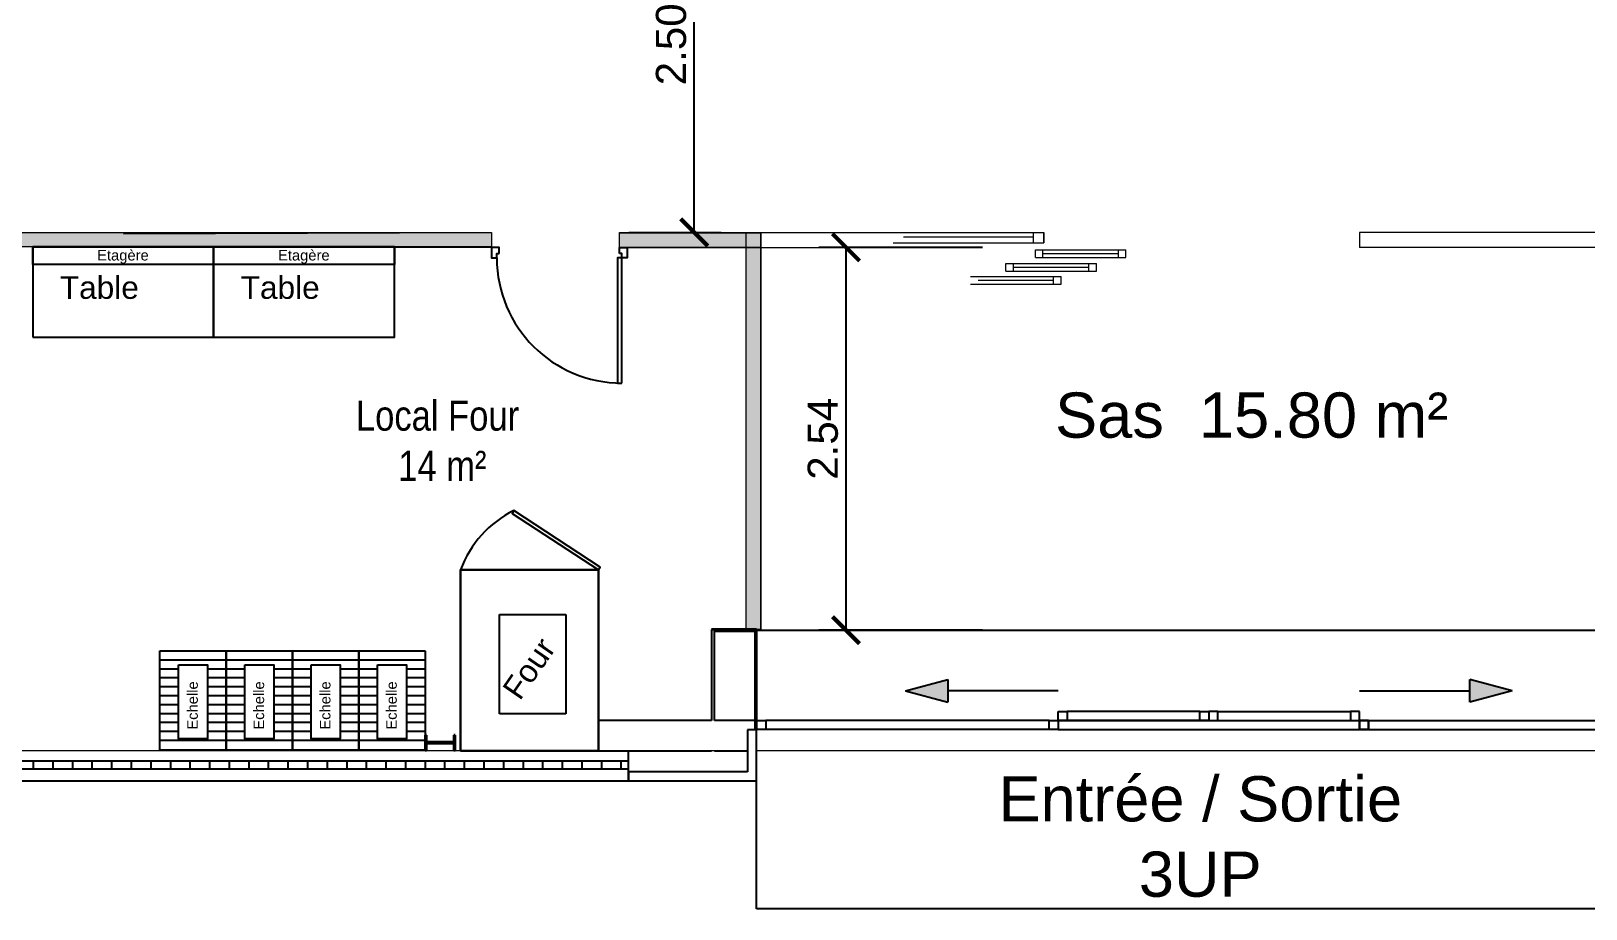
# Model space of a CAD drawing. Header units: millimetres. Extents: x 15590 to 15992, y 1055 to 1132.
# Drawn here: x 15799.68 to 15810, y 1069.65 to 1075.48 of the extents above; entities that cross this region are included whole.
import ezdxf

# ---------------------------------------------------------------- set-up
doc = ezdxf.new("R2010")
doc.units = ezdxf.units.MM
doc.header["$MEASUREMENT"] = 0
doc.linetypes.add('Court', pattern=[0.25, 0.05, -0.075, 0.04999999999999999, -0.07500000000000001])
doc.linetypes.add('Tirets courts A', pattern=[0.4, 0.2, -0.2])
doc.layers.get('0').update_dxf_attribs({"lineweight": 9})
for name, color, linetype in [('05_Textes', 7, 'Continuous'), ('auvent 3D', 7, 'Continuous'), ('CAISSES', 7, 'Continuous'), ('DRAUF', 7, 'Continuous'), ('MENUISERIES_INT', 1, 'Continuous'), ('murs exterieurs.P', 7, 'Continuous'), ('murs interieurs.P', 7, 'Continuous'), ('PORTES', 15, 'Continuous'), ('structure', 7, 'Continuous'), ('texte.VETTI', 7, 'Continuous')]:
    doc.layers.add(name, color=color, linetype=linetype)
doc.layers.add('DM cloison', color=7, linetype='Continuous', lineweight=9)
doc.layers.add('DM Divers', color=7, linetype='Continuous', lineweight=9)
doc.styles.add('Arial Narrow', font='ARIALN.TTF', dxfattribs={"height": 0.3})
doc.styles.get("Standard").update_dxf_attribs({"font": 'swiss.ttf', "height": 0.2})
doc.dimstyles.get("Standard").update_dxf_attribs({"dimtxt": 0.2, "dimasz": 0.18, "dimexe": 0.18, "dimexo": 0.0625, "dimgap": 0.05, "dimtad": 1, "dimzin": 4, "dimdsep": 46, "dimtxsty": 'Standard', "dimblk": 'ARCHTICK', "dimcen": 0.09, "dimadec": 0, "dimazin": 0, "dimtfac": 1, "dimtofl": 0, "dimtmove": 0, "dimatfit": 3, "dimfxl": 1, "dimtolj": 1, "dimtzin": 0, "dimarcsym": 0})

# ---------------------------------------------------------------- blocks, each defined once
blk = doc.blocks.new('Entrée Sortie')
at = {"layer": 'DM Divers', "insert": (49.36895992056088, 458.2962661023048), "char_height": 300, "width": 3361.042098340389, "attachment_point": 2}
blk.add_mtext('{\\fArial|b0|i0|c0|p34;\\C1;Entrée / Sortie\\Ftxt|c0;\\P\\fArial|b0|i0|c238|p34;3UP}', dxfattribs=at)
blk = doc.blocks.new('_ArchTick')
at = {"color": 0, "linetype": 'ByBlock', "const_width": 0.15}
blk.add_lwpolyline([(-0.5, -0.5), (0.5, 0.5)], dxfattribs=at)
blk = doc.blocks.new('*D293')
at = {"layer": 'DEFPOINTS', "color": 0, "transparency": 16777216}
for p in [(15806.05339104396, 1074.043741246776), (15805.08609435175, 1071.503741246776), (15806.05339104396, 1071.503741246776)]:
    blk.add_point(p, dxfattribs=at)
at = {"layer": 'DM cloison', "color": 0, "lineweight": -2, "transparency": 16777216}
for p, q in [((15805.99089104396, 1074.043741246776), (15804.90609435175, 1074.043741246776)), ((15805.08609435175, 1074.043741246776), (15805.08609435175, 1071.503741246776)), ((15805.99089104396, 1071.503741246776), (15804.90609435175, 1071.503741246776))]:
    blk.add_line(p, q, dxfattribs=at)
at = {"layer": 'DM cloison', "color": 0, "lineweight": -2, "transparency": 16777216, "xscale": 0.18, "yscale": 0.18, "zscale": 0.18}
for p, rotation in [((15805.08609435175, 1074.043741246776), 90), ((15805.08609435175, 1071.503741246776), 270)]:
    blk.add_blockref('_ArchTick', p, dxfattribs=dict(at, rotation=rotation))
at = {"layer": 'DM cloison', "color": 0, "transparency": 16777216, "insert": (15804.93331091658, 1072.773741246779), "char_height": 0.2, "attachment_point": 5, "rotation": 90}
blk.add_mtext('\\A1;2.54', dxfattribs=at)
blk = doc.blocks.new('A$C315F4DA3')
at = {"color": 32}
for p, q in [((0.914995662000365, 1.200001651212233), (-4.337999598647002e-06, 1.200001651212233)), ((-4.337999598647002e-06, 1.200001651212233), (-4.337999598647002e-06, 1.651212187425699e-06)), ((0.914995662000365, 1.651212187425699e-06), (0.914995662000365, 1.200001651212233)), ((-4.337999598647002e-06, 1.651212187425699e-06), (0.914995662000365, 1.651212187425699e-06))]:
    blk.add_line(p, q, dxfattribs=at)
blk.add_lwpolyline([(0.914995662000365, 1.200001651212233), (0.9274799165013974, 1.219103132316604), (0.3544354833875332, 1.593630767332115), (0.3419512288874103, 1.574529286228653)], close=True, dxfattribs=at)
blk.add_arc((0.669112570390098, 0.9538919517319755), 0.7129427896200706, 116.1918203279787, 159.8058367298066, dxfattribs=at)
at = {"layer": 'DRAUF'}
for p, q in [((-4.337999598647002e-06, 1.200001651212233), (0.914995662000365, 1.200001651212233)), ((-4.337999598647002e-06, 1.651212187425699e-06), (-4.337999598647002e-06, 1.200001651212233)), ((0.914995662000365, 1.200001651212233), (0.914995662000365, 1.651212187425699e-06)), ((0.914995662000365, 1.651212187425699e-06), (-4.337999598647002e-06, 1.651212187425699e-06))]:
    blk.add_line(p, q, dxfattribs=at)
at = {"layer": 'DRAUF', "color": 32}
for p, q in [((0.2591331511121098, 0.2437081204843707), (0.2591331511121098, 0.9037081204844526)), ((0.2591331511121098, 0.9037081204844526), (0.6991331511117096, 0.9037081204844526)), ((0.2591331511121098, 0.9037081204844526), (0.6991331511117096, 0.9037081204844526)), ((0.6991331511117096, 0.9037081204844526), (0.6991331511117096, 0.2437081204843707)), ((0.6991331511117096, 0.2437081204843707), (0.2591331511121098, 0.2437081204843707))]:
    blk.add_line(p, q, dxfattribs=at)
at = {"insert": (0.2703948392772872, 0.4115683447935226), "char_height": 0.15, "width": 6.225748940299122, "attachment_point": 1, "rotation": 55.38886555328002}
blk.add_mtext('Four', dxfattribs=at)
blk = doc.blocks.new('A$C575D08F3')
at = {"layer": 'PORTES'}
for points in [[(-85, 3), (-85, 7.000000000029104), (-90, 7.000000000029104), (-90, 0), (-86.5, 0), (-86.5, 3)], [(-3.5, -83), (-3.5, 0), (-6.5, 5.820766091346741e-11), (-6.5, -83)], [(-5, 3), (-5, 7.000000000029104), (0, 7.000000000029104), (0, 0), (-3.5, 0), (-3.5, 3)]]:
    blk.add_lwpolyline(points, close=True, dxfattribs=at)
blk.add_arc((-3.499999999941792, 2.91038304567337e-11), 83, 180, 270, dxfattribs=at)
blk = doc.blocks.new('*D318')
at = {"color": 0, "lineweight": -2, "transparency": 16777216}
for p, q in [((15803.64524126177, 1076.639497587865), (15804.25895559839, 1076.639497587865)), ((15804.07895559839, 1074.143741246776), (15804.07895559839, 1076.639497587865)), ((15803.64524126177, 1074.143741246776), (15804.25895559839, 1074.143741246776))]:
    blk.add_line(p, q, dxfattribs=at)
at = {"layer": 'DEFPOINTS', "color": 0, "transparency": 16777216}
for p in [(15803.58274126177, 1076.639497587865), (15804.07895559839, 1076.639497587865), (15803.58274126177, 1074.143741246776)]:
    blk.add_point(p, dxfattribs=at)
at = {"color": 0, "lineweight": -2, "transparency": 16777216, "xscale": 0.18, "yscale": 0.18, "zscale": 0.18}
for p, rotation in [((15804.07895559839, 1076.639497587865), 90), ((15804.07895559839, 1074.143741246776), 270)]:
    blk.add_blockref('_ArchTick', p, dxfattribs=dict(at, rotation=rotation))
at = {"color": 0, "transparency": 16777216, "insert": (15803.92617216323, 1075.391619417323), "char_height": 0.2, "attachment_point": 5, "rotation": 90}
blk.add_mtext('\\A1;2.50', dxfattribs=at)
blk = doc.blocks.new('A$C38485A9C')
at = {"color": 32}
blk.add_lwpolyline([(2.79627329291543e-06, 1.200000101313663), (2.79627329291543e-06, 1.013138444250217e-07), (0.6000027962727472, 1.013138444250217e-07), (0.6000027962727472, 1.200000101313663)], close=True, dxfattribs=at)
at = {"insert": (0.4048216949909147, 1.020623634950198), "char_height": 0.15, "width": 6.225748940299122, "attachment_point": 1, "rotation": 269.9999999999999}
blk.add_mtext('Table', dxfattribs=at)
blk = doc.blocks.new('A$C5A852F09')
at = {"layer": 'DRAUF', "color": 32}
blk.add_lwpolyline([(1.818989403545856e-12, 1.200002409653735), (0.1183051904208696, 1.200002409653735), (0.1183051904208696, 2.409653916402021e-06), (1.818989403545856e-12, 2.409653916402021e-06)], close=True, dxfattribs=at)
at = {"insert": (0.02062434997242235, 0.4268864939858759), "char_height": 0.07, "width": 6.225748940299122, "attachment_point": 1, "rotation": 90.00000000000007}
blk.add_mtext('Etagère', dxfattribs=at)
blk = doc.blocks.new('*U330')
at = {"layer": 'DM cloison'}
blk.add_hatch(color=2, dxfattribs=at).paths.add_polyline_path([(-4445.046974635567, 96), (-4445.046974635567, 0), (1000, 0), (1000, 96)])
blk.add_lwpolyline([(-4445.046974635567, 0), (1000, 0), (1000, 96), (-4445.046974635567, 96)], close=True, dxfattribs=at)
blk = doc.blocks.new('A$C15235E4B')
at = {"layer": 'DRAUF', "color": 32}
for p, q in [((-3.422798727115151e-06, 1.603694499863195e-06), (-3.422798727115151e-06, 0.6600016036945817)), ((-3.422798727115151e-06, 0.6600016036945817), (0.4399965772008727, 0.6600016036945817)), ((-3.422798727115151e-06, 0.6600016036945817), (0.4399965772008727, 0.6600016036945817)), ((0.4399965772008727, 0.6600016036945817), (0.4399965772008727, 1.603694499863195e-06)), ((-3.422798727115151e-06, 0.6007143177312173), (0.4399965772008727, 0.6007143177312173)), ((-3.422798727115151e-06, 0.6007143177312173), (0.4399965772008727, 0.6007143177312173)), ((-3.422798727115151e-06, 0.5414270317678529), (0.1238846491814911, 0.5414270317678529)), ((-3.422798727115151e-06, 0.5414270317678529), (0.1238846491814911, 0.5414270317678529)), ((0.315974163604551, 0.5414270317678529), (0.4399965772008727, 0.5414270317678529)), ((0.315974163604551, 0.5414270317678529), (0.4399965772008727, 0.5414270317678529)), ((-3.422798727115151e-06, 0.4821397458044885), (0.1238846491814911, 0.4821397458044885)), ((-3.422798727115151e-06, 0.4821397458044885), (0.1238846491814911, 0.4821397458044885)), ((-3.422798727115151e-06, 0.4228524598411241), (0.1238846491814911, 0.4228524598411241)), ((-3.422798727115151e-06, 0.4228524598411241), (0.1238846491814911, 0.4228524598411241)), ((0.315974163604551, 0.4821397458044885), (0.4399965772008727, 0.4821397458044885)), ((0.315974163604551, 0.4821397458044885), (0.4399965772008727, 0.4821397458044885)), ((0.315974163604551, 0.4228524598411241), (0.4399965772008727, 0.4228524598411241)), ((0.315974163604551, 0.4228524598411241), (0.4399965772008727, 0.4228524598411241)), ((-3.422798727115151e-06, 0.3635651738777597), (0.1238846491814911, 0.3635651738777597)), ((-3.422798727115151e-06, 0.3635651738777597), (0.1238846491814911, 0.3635651738777597)), ((0.315974163604551, 0.3635651738777597), (0.4399965772008727, 0.3635651738777597)), ((0.315974163604551, 0.3635651738777597), (0.4399965772008727, 0.3635651738777597)), ((-3.422798727115151e-06, 0.3042778879143953), (0.1238846491814911, 0.3042778879143953)), ((-3.422798727115151e-06, 0.3042778879143953), (0.1238846491814911, 0.3042778879143953)), ((-3.422798727115151e-06, 0.2449906019510308), (0.1238846491814911, 0.2449906019510308)), ((-3.422798727115151e-06, 0.2449906019510308), (0.1238846491814911, 0.2449906019510308)), ((0.315974163604551, 0.3042778879143953), (0.4399965772008727, 0.3042778879143953)), ((0.315974163604551, 0.3042778879143953), (0.4399965772008727, 0.3042778879143953)), ((0.315974163604551, 0.2449906019510308), (0.4399965772008727, 0.2449906019510308)), ((0.315974163604551, 0.2449906019510308), (0.4399965772008727, 0.2449906019510308)), ((-3.422798727115151e-06, 0.1857033159876664), (0.1238846491814911, 0.1857033159876664)), ((-3.422798727115151e-06, 0.1857033159876664), (0.1238846491814911, 0.1857033159876664)), ((-3.422798727115151e-06, 0.126416030024302), (0.1238846491814911, 0.126416030024302)), ((-3.422798727115151e-06, 0.126416030024302), (0.1238846491814911, 0.126416030024302)), ((0.315974163604551, 0.1857033159876664), (0.4399965772008727, 0.1857033159876664)), ((0.315974163604551, 0.1857033159876664), (0.4399965772008727, 0.1857033159876664)), ((0.315974163604551, 0.126416030024302), (0.4399965772008727, 0.126416030024302)), ((0.315974163604551, 0.126416030024302), (0.4399965772008727, 0.126416030024302)), ((-3.422798727115151e-06, 0.0671287440609376), (0.4399965772008727, 0.0671287440609376)), ((-3.422798727115151e-06, 0.0671287440609376), (0.4399965772008727, 0.0671287440609376)), ((0.4399965772008727, 1.603694499863195e-06), (-3.422798727115151e-06, 1.603694499863195e-06))]:
    blk.add_line(p, q, dxfattribs=at)
blk.add_lwpolyline([(0.1238846491814911, 0.5671604149392806), (0.315974163604551, 0.5671604149392806), (0.315974163604551, 0.07620033743387467), (0.1238846491814911, 0.07620033743387467)], close=True, dxfattribs=at)
at = {"insert": (0.1821760859838832, 0.1368362983967017), "char_height": 0.07, "width": 6.225748940299122, "attachment_point": 1, "rotation": 90.00000000000007}
blk.add_mtext('Echelle', dxfattribs=at)
blk = doc.blocks.new('*U331')
at = {"layer": 'DM cloison'}
blk.add_hatch(color=2, dxfattribs=at).paths.add_polyline_path([(-1534.949029514416, 96), (-1534.949029514416, 1.4210854715202e-14), (1000, 0), (1000, 96)])
blk.add_lwpolyline([(-1534.949029514416, 0), (1000, 0), (1000, 96), (-1534.949029514416, 96)], close=True, dxfattribs=at)
blk = doc.blocks.new('*U332')
at = {"layer": 'DM cloison'}
blk.add_hatch(color=2, dxfattribs=at).paths.add_polyline_path([(65.18129519796571, 96), (65.18129519796571, 0), (1000, 0), (1000, 96)])
blk.add_lwpolyline([(65.18129519796571, 0), (1000, 0), (1000, 96), (65.18129519796571, 96)], close=True, dxfattribs=at)

msp = doc.modelspace()

# ---------------------------------------------------------------- hatches: boundary and pattern name
at = {"layer": 'murs exterieurs.P', "linetype": 'Continuous', "ltscale": 1000}
h = msp.add_hatch(dxfattribs=at)
h.set_pattern_fill('ISOLANT_POLYSTYRENE_0005', color=256, scale=0.1, angle=90, style=0, pattern_type=2)
h.set_pattern_definition([(90, (15784.35529738927, 1074.854211110105), (-0.1299999952316284, 7.960203902479247e-18), []), (180, (15784.35529738927, 1074.854211110105), (-7.960203902479247e-18, -0.1299999952316284), [])])
h.paths.add_polyline_path([(15792.79345768405, 1070.583741246776), (15803.64334292754, 1070.583741246776), (15803.64334292754, 1070.633741246776), (15792.79345768405, 1070.633741246776)], flags=0)
at = {"layer": 'texte.VETTI', "linetype": 'Continuous'}
for points in [[(15805.480885619, 1071.101030234909), (15805.76078936899, 1071.026030234909), (15805.76078936899, 1071.176030234909)], [(15809.50559218295, 1071.101030234909), (15809.22568843295, 1071.176030234909), (15809.22568843295, 1071.026030234909)]]:
    msp.add_hatch(color=256, dxfattribs=at).paths.add_polyline_path(points, flags=0)

# ---------------------------------------------------------------- linework, layer by layer
for p, q in [((15800.29285799531, 1074.13305887956), (15802.73442019615, 1074.14374124678)), ((15802.73442019615, 1074.14374124678), (15802.73442019615, 1074.043741246776)), ((15803.58274126177, 1074.143741246776), (15805.39819487239, 1074.143741246776)), ((15803.58442019617, 1074.043741246776), (15803.58274126177, 1074.143741246776)), ((15804.42323890097, 1071.508792217262), (15804.42323890097, 1074.143741246776)), ((15804.52323890097, 1071.503741246776), (15804.52323890097, 1074.143741246776)), ((15805.39819487239, 1074.143741246776), (15806.39819487239, 1074.143741246776)), ((15806.32819487239, 1074.143741246776), (15806.32819487239, 1074.073741246777)), ((15806.39819487239, 1074.143741246776), (15806.39819487239, 1074.073741246777)), ((15806.39819487239, 1074.073741246777), (15806.39819487239, 1074.143741246776)), ((15810.79323890097, 1074.143741246776), (15808.4930553914, 1074.143741246776)), ((15808.4930553914, 1074.143741246776), (15808.49382649588, 1074.043741246776)), ((15802.73442019615, 1074.043741246776), (15801.16794212234, 1074.043741246777)), ((15803.63493080611, 1074.043741246776), (15805.42450782983, 1074.043741246776)), ((15805.39819487239, 1074.073741246777), (15806.39819487239, 1074.073741246778)), ((15806.32819487239, 1074.111741783628), (15805.46819487239, 1074.111741783628)), ((15806.32819487239, 1074.108741246776), (15806.32819487239, 1074.111741783628)), ((15806.34317666254, 1074.027217665201), (15806.94317666254, 1074.027217665203)), ((15806.34317666254, 1073.9772176652), (15806.34317666254, 1074.027217665203)), ((15806.39317666254, 1073.9772176652), (15806.39317666254, 1074.027217665201)), ((15806.89317666254, 1073.9772176652), (15806.89317666254, 1074.027217665203)), ((15806.94317666254, 1073.9772176652), (15806.94317666254, 1074.027217665203)), ((15810.72323890097, 1074.043741246776), (15808.49382649588, 1074.043741246776)), ((15806.14714686274, 1073.936307679889), (15806.74714686274, 1073.936307679889)), ((15806.14714686274, 1073.886307679886), (15806.14714686274, 1073.936307679889)), ((15806.19714686274, 1073.886307679888), (15806.19714686274, 1073.936307679889)), ((15806.69714686274, 1073.911307679887), (15806.19714686274, 1073.911307679889)), ((15806.34317666254, 1073.9772176652), (15806.94317666254, 1073.977217665198)), ((15806.89317666254, 1074.0022176652), (15806.39317666254, 1074.002217665201)), ((15806.69714686274, 1073.886307679888), (15806.69714686274, 1073.93630767989)), ((15806.74714686274, 1073.886307679888), (15806.74714686274, 1073.93630767989)), ((15805.91312170518, 1073.850270842951), (15806.51312170518, 1073.850270842951)), ((15806.46312170518, 1073.82527084295), (15805.96312170518, 1073.825270842951)), ((15806.14714686274, 1073.886307679888), (15806.74714686274, 1073.886307679884)), ((15806.46312170518, 1073.80027084295), (15806.46312170518, 1073.850270842953)), ((15806.51312170518, 1073.80027084295), (15806.51312170518, 1073.850270842953)), ((15805.91312170518, 1073.80027084295), (15806.51312170518, 1073.800270842946)), ((15804.42323890097, 1071.508792217262), (15804.49323890097, 1071.508792217262)), ((15804.43323890097, 1070.703741422469), (15792.8934576964, 1070.703741422469)), ((15810.49323890097, 1070.703741422469), (15804.49323890097, 1070.703741422469))]:
    msp.add_line(p, q)
at = {"layer": 'auvent 3D', "linetype": 'Tirets courts A', "ltscale": 1000, "flags": 128}
msp.add_lwpolyline([(15810.49323890097, 1071.503741246776), (15810.49323890097, 1069.653741246776), (15804.49323890097, 1069.653741246776), (15804.49323890097, 1071.503741246776)], close=True, dxfattribs=at)
at = {"layer": 'murs exterieurs.P', "linetype": 'Court', "ltscale": 1000}
msp.add_line((15806.5932388935, 1071.503741789038), (15808.39323911404, 1071.503741789038), dxfattribs=at)
at = {"layer": 'murs exterieurs.P', "linetype": 'Continuous', "ltscale": 1000}
for p, q in [((15806.4932391498, 1070.903740909869), (15806.4932391498, 1070.963740997786)), ((15806.4932391498, 1070.963740997786), (15806.55323923772, 1070.963740997786)), ((15806.55323923772, 1070.963740997786), (15806.55323923772, 1070.903740909869)), ((15807.43323891585, 1070.963740997786), (15806.55323923772, 1070.963740997786)), ((15807.43323891585, 1070.903740909869), (15807.43323891585, 1070.963740997786)), ((15807.43323891585, 1070.963740997786), (15807.49323900377, 1070.963740997786)), ((15807.49323900377, 1070.963740997786), (15807.49323900377, 1070.903740909869)), ((15807.55323909168, 1070.963740997786), (15807.49323900377, 1070.963740997786)), ((15807.49323900377, 1070.963740997786), (15807.49323900377, 1070.903740909869)), ((15807.55323909168, 1070.903740909869), (15807.55323909168, 1070.963740997786)), ((15807.55323909168, 1070.963740997786), (15808.43323876982, 1070.963740997786)), ((15808.49323885773, 1070.963740997786), (15808.43323876982, 1070.963740997786)), ((15808.43323876982, 1070.963740997786), (15808.43323876982, 1070.903740909869)), ((15808.49323885773, 1070.903740909869), (15808.49323885773, 1070.963740997786)), ((15804.49323944186, 1070.843740821952), (15804.49323944186, 1070.903740909869)), ((15804.49323944186, 1070.903740909869), (15804.55323832129, 1070.903740909869)), ((15804.55323832129, 1070.843740821952), (15804.49323944186, 1070.843740821952)), ((15804.55323832129, 1070.903740909869), (15804.55323832129, 1070.843740821952)), ((15806.43323906188, 1070.903740909869), (15804.55323832129, 1070.903740909869)), ((15806.43323906188, 1070.843740821952), (15804.55323832129, 1070.843740821952)), ((15806.43323906188, 1070.843740821952), (15806.43323906188, 1070.903740909869)), ((15806.43323906188, 1070.903740909869), (15806.4932391498, 1070.903740909869)), ((15806.4932391498, 1070.843740821952), (15806.43323906188, 1070.843740821952)), ((15806.43328981826, 1070.903740909869), (15806.49328990618, 1070.903740909869)), ((15806.43328981826, 1070.843740821952), (15806.43328981826, 1070.903740909869)), ((15806.49328990618, 1070.843740821952), (15806.43328981826, 1070.843740821952)), ((15806.4932391498, 1070.903740909869), (15806.4932391498, 1070.843740821952)), ((15806.55323923772, 1070.903740909869), (15806.4932391498, 1070.903740909869)), ((15806.49328990618, 1070.903740909869), (15806.49328990618, 1070.843740821952)), ((15806.49328990618, 1070.903740909869), (15808.49328961412, 1070.903740909869)), ((15806.49328990618, 1070.843740821952), (15808.49328961412, 1070.843740821952)), ((15807.43323891585, 1070.903740909869), (15806.55323923772, 1070.903740909869)), ((15807.49323900377, 1070.903740909869), (15807.43323891585, 1070.903740909869)), ((15807.49323900377, 1070.903740909869), (15807.55323909168, 1070.903740909869)), ((15807.55323909168, 1070.903740909869), (15808.43323876982, 1070.903740909869)), ((15808.43323876982, 1070.903740909869), (15808.49323885773, 1070.903740909869)), ((15808.55323894565, 1070.903740909869), (15808.49323885773, 1070.903740909869)), ((15808.49323885773, 1070.903740909869), (15808.49323885773, 1070.843740821952)), ((15808.49323885773, 1070.843740821952), (15808.55323894565, 1070.843740821952)), ((15808.49328961412, 1070.903740909869), (15808.55328970203, 1070.903740909869)), ((15808.49328961412, 1070.843740821952), (15808.49328961412, 1070.903740909869)), ((15808.55328970203, 1070.843740821952), (15808.49328961412, 1070.843740821952)), ((15808.55323894565, 1070.843740821952), (15808.55323894565, 1070.903740909869)), ((15808.55323894565, 1070.903740909869), (15810.43323847776, 1070.903740909869)), ((15808.55323894565, 1070.843740821952), (15810.43323847776, 1070.843740821952)), ((15808.55328970203, 1070.903740909869), (15808.55328970203, 1070.843740821952)), ((15803.64334313318, 1070.633741118485), (15803.64334313318, 1070.703741422469)), ((15803.64334313318, 1070.583741246635), (15803.64334313318, 1070.633741118485)), ((15803.64334313318, 1070.583741246635), (15803.64334313318, 1070.633741118485)), ((15792.7934579527, 1070.583741246635), (15803.64334313318, 1070.583741246635)), ((15803.64334313318, 1070.503740726584), (15803.64334313318, 1070.583741246635)), ((15803.64334313318, 1070.503740726584), (15803.64334313318, 1070.583741246635))]:
    msp.add_line(p, q, dxfattribs=at)
at = {"layer": 'murs exterieurs.P', "color": 31, "linetype": 'Continuous', "lineweight": 25, "ltscale": 1000}
for p, q in [((15804.49323944186, 1070.703741422469), (15804.49323944186, 1070.903740909869)), ((15803.64334313318, 1070.633741118485), (15792.7934579527, 1070.633741118485)), ((15803.64334313318, 1070.633741118485), (15803.64334313318, 1070.703741422469))]:
    msp.add_line(p, q, dxfattribs=at)
at = {"layer": 'murs exterieurs.P', "color": 31, "linetype": 'Continuous', "lineweight": 25, "ltscale": 1000, "flags": 128}
for points in [[(15804.19323890097, 1070.903741246776), (15803.44323890097, 1070.903741246776)], [(15803.44323890097, 1070.903741246776), (15803.44323890097, 1070.703741246776)], [(15804.49323890097, 1070.903741246776), (15804.21323890097, 1070.903741246776)], [(15803.44323890097, 1070.703741246776), (15804.19323890097, 1070.703741246776)], [(15804.21323890097, 1070.703741246776), (15804.43323890097, 1070.703741246776)]]:
    msp.add_lwpolyline(points, dxfattribs=at)
at = {"layer": 'murs exterieurs.P', "linetype": 'Continuous', "ltscale": 1000, "flags": 128}
for points in [[(15804.48323890097, 1070.842957994344), (15804.43323890097, 1070.842957994344)], [(15804.43323890097, 1070.842957994344), (15804.43323890097, 1070.563741246776)], [(15804.49323890097, 1070.503741246776), (15804.49323890097, 1070.842957994344)], [(15792.79345768405, 1070.503741246776), (15803.64334292754, 1070.503741246776)], [(15804.43323890097, 1070.563741246776), (15803.64334292754, 1070.563741246776)], [(15803.64334292754, 1070.563741246776), (15803.64334292754, 1070.503741246776)], [(15803.64334292754, 1070.503741246776), (15804.49323890097, 1070.503741246776)]]:
    msp.add_lwpolyline(points, dxfattribs=at)
at = {"layer": 'murs interieurs.P', "linetype": 'Court', "ltscale": 1000, "flags": 128}
for points in [[(15804.19323890097, 1071.508792217262), (15804.19323890097, 1070.903741246776)], [(15804.21323890097, 1070.903741246776), (15804.21323890097, 1071.498792217262)]]:
    msp.add_lwpolyline(points, dxfattribs=at)
at = {"layer": 'murs interieurs.P', "color": 160, "linetype": 'Continuous', "lineweight": 35, "ltscale": 1000, "flags": 128}
for points in [[(15804.49323890097, 1071.508792217262), (15804.19323890097, 1071.508792217262)], [(15804.21323890097, 1071.498792217262), (15804.48323890097, 1071.498792217262)], [(15804.48323890097, 1071.498792217262), (15804.48323890097, 1070.842957994344)], [(15804.49323890097, 1070.842957994344), (15804.49323890097, 1071.508792217262)]]:
    msp.add_lwpolyline(points, dxfattribs=at)
at = {"layer": 'structure', "color": 160, "linetype": 'Continuous', "lineweight": 35, "ltscale": 1000}
for p, q in [((15802.30181203294, 1070.806541226668), (15802.29331154716, 1070.806541226668)), ((15802.29331154716, 1070.806541226668), (15802.29331154716, 1070.706541482968)), ((15802.30181203294, 1070.764941536314), (15802.30181203294, 1070.806541226668)), ((15802.30181203294, 1070.706541482968), (15802.30181203294, 1070.748141173322)), ((15802.47921163627, 1070.759341415317), (15802.30741215393, 1070.759341415317)), ((15802.30741215393, 1070.753741294319), (15802.47921163627, 1070.753741294319)), ((15802.49331224304, 1070.806541226668), (15802.48481175727, 1070.806541226668)), ((15802.48481175727, 1070.806541226668), (15802.48481175727, 1070.764941536314)), ((15802.48481175727, 1070.748141173322), (15802.48481175727, 1070.706541482968)), ((15802.49331224304, 1070.706541482968), (15802.49331224304, 1070.806541226668)), ((15802.29331154716, 1070.706541482968), (15802.30181203294, 1070.706541482968)), ((15802.48481175727, 1070.706541482968), (15802.49331224304, 1070.706541482968))]:
    msp.add_line(p, q, dxfattribs=at)
for centre, start, end in [((15802.30741182866, 1070.764941246776), 180, 270), ((15802.30741182866, 1070.748141246776), 90, 180), ((15802.47921182866, 1070.764941246776), 270, 0), ((15802.47921182866, 1070.748141246776), 0, 90)]:
    msp.add_arc(centre, 0.005600000000000001, start, end, dxfattribs=at)
at = {"layer": 'texte.VETTI', "linetype": 'Continuous', "ltscale": 1000}
for p, q in [((15805.48088615883, 1071.101029764684), (15805.76078948746, 1071.176030780944)), ((15805.76078948746, 1071.176030780944), (15805.76078948746, 1071.026029956909)), ((15809.5055918487, 1071.101029764684), (15809.22568852007, 1071.176030780944)), ((15809.22568852007, 1071.026029956909), (15809.22568852007, 1071.176030780944)), ((15805.48088615883, 1071.101029764684), (15805.76078948746, 1071.026029956909)), ((15806.4932391498, 1071.101029764684), (15805.76078948746, 1071.101029764684)), ((15808.49323885773, 1071.101029764684), (15809.22568852007, 1071.101029764684)), ((15809.5055918487, 1071.101029764684), (15809.22568852007, 1071.026029956909))]:
    msp.add_line(p, q, dxfattribs=at)

# ---------------------------------------------------------------- block references
at = {"layer": 'CAISSES', "color": 5, "rotation": 89.99999999999999}
for p in [(15800.89063116329, 1073.447738450508), (15802.09063116329, 1073.447738450508)]:
    msp.add_blockref('A$C38485A9C', p, dxfattribs=at)
at = {"layer": 'DM cloison', "yscale": 0.001, "zscale": 0.001}
for name, p, xscale in [('*U330', (15798.28937322151, 1074.04774124678), -0.001), ('*U332', (15804.58442019617, 1074.043741246776), -0.001), ('Entrée Sortie', (15807.38746521823, 1070.076213503855), 0.001)]:
    msp.add_blockref(name, p, dxfattribs=dict(at, xscale=xscale))
at = {"layer": 'DM cloison', "xscale": -0.001, "yscale": 0.001, "zscale": 0.001, "rotation": 270}
msp.add_blockref('*U331', (15804.42323890097, 1073.043741246776), dxfattribs=at)
at = {"layer": 'DRAUF', "rotation": 270}
for p in [(15799.69062865232, 1074.047741246782), (15800.89062865232, 1074.047741246782)]:
    msp.add_blockref('A$C5A852F09', p, dxfattribs=at)
at = {"layer": 'DRAUF'}
for name, p in [('A$C315F4DA3', (15802.52824323897, 1070.703739535227)), ('A$C15235E4B', (15800.53331496996, 1070.706539879274)), ('A$C15235E4B', (15800.97331496996, 1070.706539879274)), ('A$C15235E4B', (15801.41331496996, 1070.706539879274)), ('A$C15235E4B', (15801.85331496996, 1070.706539879274))]:
    msp.add_blockref(name, p, dxfattribs=at)
at = {"layer": 'MENUISERIES_INT', "ltscale": 5, "xscale": 0.01000000000021828, "yscale": 0.01000000000021828, "zscale": 0.01000000000021828}
msp.add_blockref('A$C575D08F3', (15803.63442019617, 1073.973741246775), dxfattribs=at)

# ---------------------------------------------------------------- texts
at = {"layer": '05_Textes', "insert": (15802.37599800989, 1073.027704390434), "char_height": 0.2, "width": 2.666162359245391, "attachment_point": 2, "style": 'Arial Narrow'}
msp.add_mtext('Local Four\\P 14 m²', dxfattribs=at)
at = {"layer": 'DM Divers', "insert": (15807.77772039691, 1073.081107209387), "char_height": 0.3, "width": 6.614200246186622, "attachment_point": 2}
msp.add_mtext('Sas  15.80 m²', dxfattribs=at)

# ---------------------------------------------------------------- dimensions: what is measured, and where the dimension line sits
dim = msp.add_linear_dim(base=(15804.07895559839, 1076.639497587865), p1=(15803.58274126177, 1074.143741246776), p2=(15803.58274126177, 1076.639497587865), angle=90, dimstyle='Standard')
dim.commit()
dim.dimension.update_dxf_attribs({"geometry": '*D318', "text_midpoint": (15803.92617216323, 1075.391619417323)})
at = {"layer": 'DM cloison'}
dim = msp.add_linear_dim(base=(15805.08609435175, 1071.503741246776), p1=(15806.05339104396, 1074.043741246776), p2=(15806.05339104396, 1071.503741246776), angle=90, dimstyle='Standard', dxfattribs=at)
dim.commit()
dim.dimension.update_dxf_attribs({"geometry": '*D293', "text_midpoint": (15805.08609435175, 1072.773741246779), "dimtype": 160})

doc.saveas('drawing.dxf')
